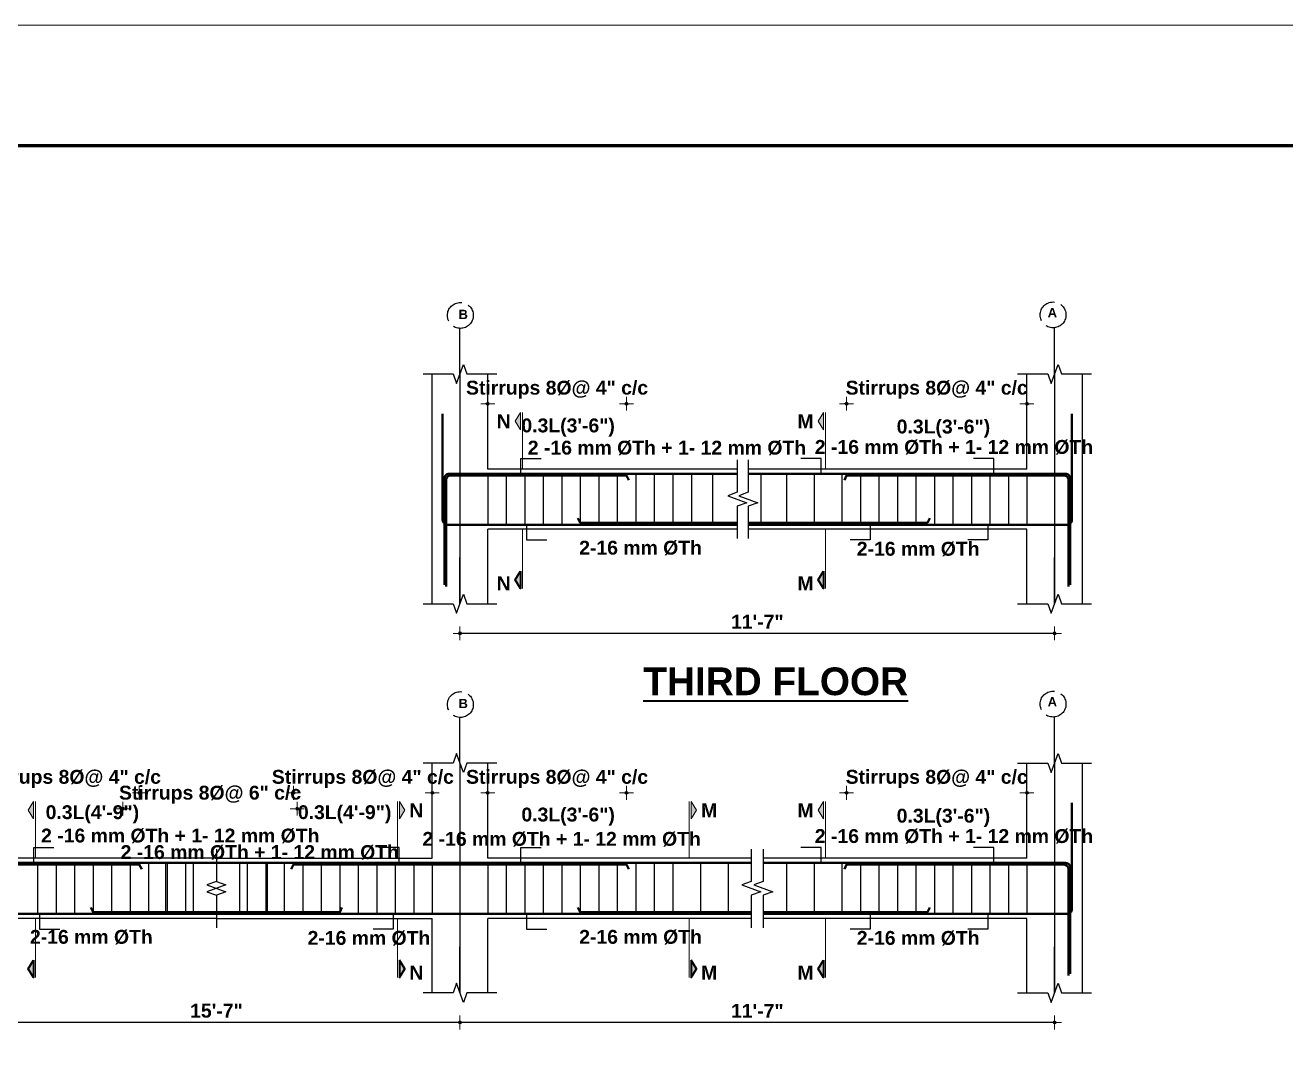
# Model space of a CAD drawing. Header units: inches. Extents: x -12073856 to 12321241, y -1226296 to 1319224.
# Drawn here: x 129399 to 129944, y 49859 to 50299 of the extents above; entities that cross this region are included whole.
import ezdxf
from ezdxf.enums import TextEntityAlignment as Align

# ---------------------------------------------------------------- set-up
doc = ezdxf.new("R2010")
doc.units = ezdxf.units.IN
doc.header["$MEASUREMENT"] = 0
doc.header["$PDMODE"] = 35
doc.linetypes.add('ACAD_ISO02W100', pattern=[15, 12, -3])
for name, color, linetype, lineweight in [('BAR', 5, 'Continuous', 40), ('BORDER', 7, 'Continuous', 60), ('Dimension', 130, 'Continuous', 9), ('Hatch', 9, 'Continuous', 9), ('HATCH1', 4, 'ACAD_ISO02W100', 13), ('TEXT', 255, 'Continuous', 35), ('Window', 3, 'Continuous', 0)]:
    doc.layers.add(name, color=color, linetype=linetype, lineweight=lineweight)
doc.layers.add('STIRRUP', color=10, linetype='Continuous')
doc.styles.add('1.8 str', font='times.ttf', dxfattribs={"width": 0.8, "height": 6})
doc.styles.add('STYLE1', font='arialbd.ttf')
doc.dimstyles.new('1.4', dxfattribs={"dimscale": 0, "dimtxt": 6, "dimasz": 0.5, "dimexe": 2, "dimexo": 9, "dimgap": 2, "dimtad": 1, "dimdec": 0, "dimlfac": 0.5, "dimzin": 3, "dimdsep": 46, "dimlunit": 4, "dimtxsty": '1.8 str', "dimblk": 'DIM', "dimcen": 3, "dimdle": 3, "dimse1": 1, "dimse2": 1, "dimclrd": 256, "dimclre": 256, "dimclrt": 7, "dimadec": 1, "dimazin": 2, "dimtfac": 1, "dimtdec": 0, "dimtix": 1, "dimtofl": 0, "dimtmove": 2, "dimatfit": 3, "dimldrblk": 'ARROW', "dimfxl": 2, "dimfrac": 2, "dimtolj": 2, "dimtzin": 0, "dimarcsym": 0})

# ---------------------------------------------------------------- blocks, each defined once
blk = doc.blocks.new('DIM')
at = {"layer": 'Dimension'}
h = blk.add_hatch(color=256, dxfattribs=at)
h.paths.add_polyline_path([(0, 1.3), (0, 0), (1.3, 0, 0.414214)])
h.paths.add_polyline_path([(1.3, 0), (0, 0), (0, -1.3, 0.414214)])
h.paths.add_polyline_path([(0, 0), (-1.3, 0, 0.414214), (0, -1.3)])
h.paths.add_polyline_path([(0, 1.3, 0.414214), (-1.3, 0), (0, 0)])
for p, q in [((-6, 0), (6, 0)), ((0, 6), (0, -6))]:
    blk.add_line(p, q, dxfattribs=at)
blk.add_circle((0, 0), 1.28, dxfattribs=at)
blk = doc.blocks.new('*D2318')
at = {"layer": 'Defpoints', "color": 0, "ltscale": 10, "transparency": 16777216}
for p in [(129388.29, 49967.21), (129388.29, 49953.67), (129448.29, 49936.15)]:
    blk.add_point(p, dxfattribs=at)
at = {"layer": 'Dimension', "lineweight": -2, "ltscale": 10, "transparency": 16777216}
for p, q in [((129387.79, 49967.21), (129387.29, 49967.21)), ((129448.79, 49967.21), (129449.29, 49967.21))]:
    blk.add_line(p, q, dxfattribs=at)
at = {"layer": 'Dimension', "lineweight": -2, "ltscale": 10, "transparency": 16777216, "xscale": 0.5, "yscale": 0.5, "zscale": 0.5}
blk.add_blockref('DIM', (129388.29, 49967.21), dxfattribs=at)
at = {"layer": 'Dimension', "lineweight": -2, "ltscale": 10, "transparency": 16777216, "xscale": 0.5, "yscale": 0.5, "zscale": 0.5, "rotation": 180}
blk.add_blockref('DIM', (129448.29, 49967.21), dxfattribs=at)
at = {"layer": 'Dimension', "color": 7, "ltscale": 10, "transparency": 16777216, "insert": (129418.29, 49973.23), "char_height": 6, "attachment_point": 5, "style": 'STYLE1'}
blk.add_mtext('\\A2;Stirrups 8%%C@ 4" c/c', dxfattribs=at)
blk = doc.blocks.new('ARROW')
at = {"layer": 'Hatch'}
h = blk.add_hatch(color=256, dxfattribs=at)
h.dxf.hatch_style = 1
h.paths.add_polyline_path([(12191115.8, -1270860.1), (12191485.4, -1270660.1), (12191115.8, -1270660.1)])
for p, q in [((12191115.8, -1270860.1), (12191115.8, -1270060.1)), ((12191015.8, -1270160.1), (12196382.9, -1270160.1)), ((12191485.4, -1270660.1), (12190746.1, -1270660.1)), ((12190746.1, -1270660.1), (12191115.8, -1270860.1)), ((12191485.4, -1270660.1), (12191115.8, -1270860.1))]:
    blk.add_line(p, q, dxfattribs=at)
blk = doc.blocks.new('*D2322')
at = {"layer": 'Defpoints', "color": 0, "ltscale": 10, "transparency": 16777216}
for p in [(129754.21, 49967.21), (129832.21, 49955.23), (129754.21, 49950.67)]:
    blk.add_point(p, dxfattribs=at)
at = {"layer": 'Dimension', "lineweight": -2, "ltscale": 10, "transparency": 16777216}
for p, q in [((129753.71, 49967.21), (129753.21, 49967.21)), ((129832.71, 49967.21), (129833.21, 49967.21))]:
    blk.add_line(p, q, dxfattribs=at)
at = {"layer": 'Dimension', "lineweight": -2, "ltscale": 10, "transparency": 16777216, "xscale": 0.5, "yscale": 0.5, "zscale": 0.5}
blk.add_blockref('DIM', (129754.21, 49967.21), dxfattribs=at)
at = {"layer": 'Dimension', "lineweight": -2, "ltscale": 10, "transparency": 16777216, "xscale": 0.5, "yscale": 0.5, "zscale": 0.5, "rotation": 180}
blk.add_blockref('DIM', (129832.21, 49967.21), dxfattribs=at)
at = {"layer": 'Dimension', "color": 7, "ltscale": 10, "transparency": 16777216, "insert": (129793.21, 49973.23), "char_height": 6, "attachment_point": 5, "style": 'STYLE1'}
blk.add_mtext('\\A2;Stirrups 8%%C@ 4" c/c', dxfattribs=at)
blk = doc.blocks.new('*D2323')
at = {"layer": 'Defpoints', "color": 0, "ltscale": 10, "transparency": 16777216}
for p in [(129516.58, 49960.35), (129441.23, 49943.81), (129516.58, 49929.3)]:
    blk.add_point(p, dxfattribs=at)
at = {"layer": 'Dimension', "lineweight": -2, "ltscale": 10, "transparency": 16777216}
for p, q in [((129440.73, 49960.35), (129440.23, 49960.35)), ((129517.08, 49960.35), (129517.58, 49960.35))]:
    blk.add_line(p, q, dxfattribs=at)
at = {"layer": 'Dimension', "lineweight": -2, "ltscale": 10, "transparency": 16777216, "xscale": 0.5, "yscale": 0.5, "zscale": 0.5}
blk.add_blockref('DIM', (129441.23, 49960.35), dxfattribs=at)
at = {"layer": 'Dimension', "lineweight": -2, "ltscale": 10, "transparency": 16777216, "xscale": 0.5, "yscale": 0.5, "zscale": 0.5, "rotation": 180}
blk.add_blockref('DIM', (129516.58, 49960.35), dxfattribs=at)
at = {"layer": 'Dimension', "color": 7, "ltscale": 10, "transparency": 16777216, "insert": (129478.9, 49966.38), "char_height": 6, "attachment_point": 5, "style": 'STYLE1'}
blk.add_mtext('\\A2;Stirrups 8%%C@ 6" c/c', dxfattribs=at)
blk = doc.blocks.new('*D2324')
at = {"layer": 'Defpoints', "color": 0, "ltscale": 10, "transparency": 16777216}
for p in [(129575, 49967.21), (129575, 49953.67), (129515, 49936.15)]:
    blk.add_point(p, dxfattribs=at)
at = {"layer": 'Dimension', "lineweight": -2, "ltscale": 10, "transparency": 16777216}
for p, q in [((129514.5, 49967.21), (129514, 49967.21)), ((129575.5, 49967.21), (129576, 49967.21))]:
    blk.add_line(p, q, dxfattribs=at)
at = {"layer": 'Dimension', "lineweight": -2, "ltscale": 10, "transparency": 16777216, "xscale": 0.5, "yscale": 0.5, "zscale": 0.5}
blk.add_blockref('DIM', (129515, 49967.21), dxfattribs=at)
at = {"layer": 'Dimension', "lineweight": -2, "ltscale": 10, "transparency": 16777216, "xscale": 0.5, "yscale": 0.5, "zscale": 0.5, "rotation": 180}
blk.add_blockref('DIM', (129575, 49967.21), dxfattribs=at)
at = {"layer": 'Dimension', "color": 7, "ltscale": 10, "transparency": 16777216, "insert": (129545, 49973.23), "char_height": 6, "attachment_point": 5, "style": 'STYLE1'}
blk.add_mtext('\\A2;Stirrups 8%%C@ 4" c/c', dxfattribs=at)
blk = doc.blocks.new('*D2325')
at = {"layer": 'Defpoints', "color": 0, "ltscale": 10, "transparency": 16777216}
for p in [(129599, 49967.21), (129599, 49953.67), (129659, 49936.15)]:
    blk.add_point(p, dxfattribs=at)
at = {"layer": 'Dimension', "lineweight": -2, "ltscale": 10, "transparency": 16777216}
for p, q in [((129598.5, 49967.21), (129598, 49967.21)), ((129659.5, 49967.21), (129660, 49967.21))]:
    blk.add_line(p, q, dxfattribs=at)
at = {"layer": 'Dimension', "lineweight": -2, "ltscale": 10, "transparency": 16777216, "xscale": 0.5, "yscale": 0.5, "zscale": 0.5}
blk.add_blockref('DIM', (129599, 49967.21), dxfattribs=at)
at = {"layer": 'Dimension', "lineweight": -2, "ltscale": 10, "transparency": 16777216, "xscale": 0.5, "yscale": 0.5, "zscale": 0.5, "rotation": 180}
blk.add_blockref('DIM', (129659, 49967.21), dxfattribs=at)
at = {"layer": 'Dimension', "color": 7, "ltscale": 10, "transparency": 16777216, "insert": (129629, 49973.23), "char_height": 6, "attachment_point": 5, "style": 'STYLE1'}
blk.add_mtext('\\A2;Stirrups 8%%C@ 4" c/c', dxfattribs=at)
blk = doc.blocks.new('*D2336')
at = {"layer": 'Defpoints', "color": 0, "ltscale": 10, "transparency": 16777216}
for p in [(129754.21, 50135.5), (129832.21, 50123.52), (129754.21, 50118.96)]:
    blk.add_point(p, dxfattribs=at)
at = {"layer": 'Dimension', "lineweight": -2, "ltscale": 10, "transparency": 16777216}
for p, q in [((129753.71, 50135.5), (129753.21, 50135.5)), ((129832.71, 50135.5), (129833.21, 50135.5))]:
    blk.add_line(p, q, dxfattribs=at)
at = {"layer": 'Dimension', "lineweight": -2, "ltscale": 10, "transparency": 16777216, "xscale": 0.5, "yscale": 0.5, "zscale": 0.5}
blk.add_blockref('DIM', (129754.21, 50135.5), dxfattribs=at)
at = {"layer": 'Dimension', "lineweight": -2, "ltscale": 10, "transparency": 16777216, "xscale": 0.5, "yscale": 0.5, "zscale": 0.5, "rotation": 180}
blk.add_blockref('DIM', (129832.21, 50135.5), dxfattribs=at)
at = {"layer": 'Dimension', "color": 7, "ltscale": 10, "transparency": 16777216, "insert": (129793.21, 50141.53), "char_height": 6, "attachment_point": 5, "style": 'STYLE1'}
blk.add_mtext('\\A2;Stirrups 8%%C@ 4" c/c', dxfattribs=at)
blk = doc.blocks.new('*D2337')
at = {"layer": 'Defpoints', "color": 0, "ltscale": 10, "transparency": 16777216}
for p in [(129599, 50135.5), (129599, 50121.96), (129659, 50104.44)]:
    blk.add_point(p, dxfattribs=at)
at = {"layer": 'Dimension', "lineweight": -2, "ltscale": 10, "transparency": 16777216}
for p, q in [((129598.5, 50135.5), (129598, 50135.5)), ((129659.5, 50135.5), (129660, 50135.5))]:
    blk.add_line(p, q, dxfattribs=at)
at = {"layer": 'Dimension', "lineweight": -2, "ltscale": 10, "transparency": 16777216, "xscale": 0.5, "yscale": 0.5, "zscale": 0.5}
blk.add_blockref('DIM', (129599, 50135.5), dxfattribs=at)
at = {"layer": 'Dimension', "lineweight": -2, "ltscale": 10, "transparency": 16777216, "xscale": 0.5, "yscale": 0.5, "zscale": 0.5, "rotation": 180}
blk.add_blockref('DIM', (129659, 50135.5), dxfattribs=at)
at = {"layer": 'Dimension', "color": 7, "ltscale": 10, "transparency": 16777216, "insert": (129629, 50141.53), "char_height": 6, "attachment_point": 5, "style": 'STYLE1'}
blk.add_mtext('\\A2;Stirrups 8%%C@ 4" c/c', dxfattribs=at)
blk = doc.blocks.new('*D2374')
at = {"layer": 'Defpoints', "color": 0, "ltscale": 10, "transparency": 16777216}
for p in [(129376.29, 49880.71), (129587, 49880.71), (129376.29, 49867.9)]:
    blk.add_point(p, dxfattribs=at)
at = {"layer": 'Dimension', "lineweight": -2, "ltscale": 10, "transparency": 16777216}
blk.add_line((129586.5, 49867.9), (129376.79, 49867.9), dxfattribs=at)
at = {"layer": 'Dimension', "lineweight": -2, "ltscale": 10, "transparency": 16777216, "xscale": 0.5, "yscale": 0.5, "zscale": 0.5, "rotation": 180}
blk.add_blockref('DIM', (129376.29, 49867.9), dxfattribs=at)
at = {"layer": 'Dimension', "lineweight": -2, "ltscale": 10, "transparency": 16777216, "xscale": 0.5, "yscale": 0.5, "zscale": 0.5}
blk.add_blockref('DIM', (129587, 49867.9), dxfattribs=at)
at = {"layer": 'Dimension', "color": 7, "ltscale": 10, "transparency": 16777216, "insert": (129481.65, 49872.96), "char_height": 6, "attachment_point": 5, "style": 'STYLE1'}
blk.add_mtext('\\A2;15\'-7"', dxfattribs=at)
blk = doc.blocks.new('*D2376')
at = {"layer": 'Defpoints', "color": 0, "ltscale": 10, "transparency": 16777216}
for p in [(129587, 49880.71), (129844.21, 49880.71), (129587, 49867.9)]:
    blk.add_point(p, dxfattribs=at)
at = {"layer": 'Dimension', "lineweight": -2, "ltscale": 10, "transparency": 16777216}
blk.add_line((129843.71, 49867.9), (129587.5, 49867.9), dxfattribs=at)
at = {"layer": 'Dimension', "lineweight": -2, "ltscale": 10, "transparency": 16777216, "xscale": 0.5, "yscale": 0.5, "zscale": 0.5, "rotation": 180}
blk.add_blockref('DIM', (129587, 49867.9), dxfattribs=at)
at = {"layer": 'Dimension', "lineweight": -2, "ltscale": 10, "transparency": 16777216, "xscale": 0.5, "yscale": 0.5, "zscale": 0.5}
blk.add_blockref('DIM', (129844.21, 49867.9), dxfattribs=at)
at = {"layer": 'Dimension', "color": 7, "ltscale": 10, "transparency": 16777216, "insert": (129715.61, 49872.91), "char_height": 6, "attachment_point": 5, "style": 'STYLE1'}
blk.add_mtext('\\A2;11\'-7"', dxfattribs=at)
blk = doc.blocks.new('*D2377')
at = {"layer": 'Defpoints', "color": 0, "ltscale": 10, "transparency": 16777216}
for p in [(129587, 50049), (129844.21, 50049), (129587, 50036.19)]:
    blk.add_point(p, dxfattribs=at)
at = {"layer": 'Dimension', "lineweight": -2, "ltscale": 10, "transparency": 16777216}
blk.add_line((129843.71, 50036.19), (129587.5, 50036.19), dxfattribs=at)
at = {"layer": 'Dimension', "lineweight": -2, "ltscale": 10, "transparency": 16777216, "xscale": 0.5, "yscale": 0.5, "zscale": 0.5, "rotation": 180}
blk.add_blockref('DIM', (129587, 50036.19), dxfattribs=at)
at = {"layer": 'Dimension', "lineweight": -2, "ltscale": 10, "transparency": 16777216, "xscale": 0.5, "yscale": 0.5, "zscale": 0.5}
blk.add_blockref('DIM', (129844.21, 50036.19), dxfattribs=at)
at = {"layer": 'Dimension', "color": 7, "ltscale": 10, "transparency": 16777216, "insert": (129715.61, 50041.2), "char_height": 6, "attachment_point": 5, "style": 'STYLE1'}
blk.add_mtext('\\A2;11\'-7"', dxfattribs=at)

msp = doc.modelspace()

# ---------------------------------------------------------------- hatches: boundary and pattern name
at = {"layer": 'TEXT', "ltscale": 10}
for points in [[(129613.2, 50131.74), (129613.2, 50124.24), (129610.89, 50127.99)], [(129744.23, 50131.74), (129744.23, 50124.24), (129741.92, 50127.99)], [(129613.2, 50055.6), (129613.2, 50063.1), (129610.89, 50059.35)], [(129744.23, 50055.6), (129744.23, 50063.1), (129741.92, 50059.35)], [(129402.5, 49963.45), (129402.5, 49955.95), (129400.19, 49959.7)], [(129560.8, 49963.45), (129560.8, 49955.95), (129563.11, 49959.7)], [(129686.99, 49963.45), (129686.99, 49955.95), (129689.3, 49959.7)], [(129744.23, 49963.45), (129744.23, 49955.95), (129741.92, 49959.7)], [(129402.5, 49887.31), (129402.5, 49894.81), (129400.19, 49891.06)], [(129560.8, 49887.31), (129560.8, 49894.81), (129563.11, 49891.06)], [(129686.99, 49887.31), (129686.99, 49894.81), (129689.3, 49891.06)], [(129744.23, 49887.31), (129744.23, 49894.81), (129741.92, 49891.06)]]:
    msp.add_hatch(color=256, dxfattribs=at).paths.add_polyline_path(points)

# ---------------------------------------------------------------- linework, layer by layer
for p, q in [((129587, 50148.36), (129587, 50168.31)), ((129844.21, 50148.36), (129844.21, 50168.31)), ((129587, 50148.36), (129587, 50049)), ((129844.21, 50148.36), (129844.21, 50049)), ((129587, 50049), (129587, 50068.96)), ((129844.21, 50049), (129844.21, 50068.96)), ((129587, 49980.07), (129587, 50000.02)), ((129844.21, 49980.07), (129844.21, 50000.02)), ((129587, 49980.07), (129587, 49880.71)), ((129844.21, 49980.07), (129844.21, 49880.71)), ((129587, 49880.71), (129587, 49900.66)), ((129844.21, 49880.71), (129844.21, 49900.66))]:
    msp.add_line(p, q)
at = {"ltscale": 10}
for p, q in [((129575, 50104.44), (129575, 50148.36)), ((129599, 50107.19), (129599, 50148.36)), ((129832.21, 50107.19), (129832.21, 50148.36)), ((129856.21, 50081.19), (129856.21, 50148.36)), ((129706.94, 50107.19), (129599, 50107.19)), ((129832.21, 50107.19), (129711.69, 50107.19)), ((129575, 50049), (129575, 50104.44)), ((129706.94, 50081.19), (129599, 50081.19)), ((129599, 50049), (129599, 50081.19)), ((129832.21, 50081.19), (129711.69, 50081.19)), ((129832.21, 50049), (129832.21, 50081.19)), ((129856.21, 50049), (129856.21, 50081.19)), ((129575, 49938.9), (129575, 49980.07)), ((129599, 49938.9), (129599, 49980.07)), ((129832.21, 49938.9), (129832.21, 49980.07)), ((129856.21, 49912.9), (129856.21, 49980.07)), ((129481.65, 49938.9), (129388.29, 49938.9)), ((129481.65, 49938.9), (129575, 49938.9)), ((129713, 49938.9), (129599, 49938.9)), ((129832.21, 49938.9), (129718.21, 49938.9)), ((129481.65, 49912.9), (129388.29, 49912.9)), ((129481.65, 49912.9), (129575, 49912.9)), ((129575, 49880.71), (129575, 49912.9)), ((129713, 49912.9), (129599, 49912.9)), ((129599, 49880.71), (129599, 49912.9)), ((129832.21, 49912.9), (129718.21, 49912.9)), ((129832.21, 49880.71), (129832.21, 49912.9)), ((129856.21, 49880.71), (129856.21, 49912.9))]:
    msp.add_line(p, q, dxfattribs=at)
at = {"linetype": 'Continuous', "ltscale": 10}
for points in [[(129571, 50148.36), (129584, 50148.36), (129585.5, 50144.24), (129588.5, 50152.48), (129590, 50148.36), (129603, 50148.36)], [(129828.21, 50148.36), (129841.21, 50148.36), (129842.71, 50144.24), (129845.71, 50152.48), (129847.21, 50148.36), (129860.21, 50148.36)], [(129706.94, 50111.19), (129706.94, 50097.19), (129702.82, 50095.69), (129711.06, 50092.69), (129706.94, 50091.19), (129706.94, 50077.19)], [(129706.94, 50111.19), (129706.94, 50097.19), (129702.82, 50095.69), (129711.06, 50092.69), (129706.94, 50091.19), (129706.94, 50077.19)], [(129711.69, 50111.19), (129711.69, 50097.19), (129707.57, 50095.69), (129715.82, 50092.69), (129711.69, 50091.19), (129711.69, 50077.19)], [(129571, 50049), (129584, 50049), (129585.5, 50044.88), (129588.5, 50053.12), (129590, 50049), (129603, 50049)], [(129828.21, 50049), (129841.21, 50049), (129842.71, 50044.88), (129845.71, 50053.12), (129847.21, 50049), (129860.21, 50049)], [(129603, 49980.07), (129590, 49980.07), (129588.5, 49975.95), (129585.5, 49984.19), (129584, 49980.07), (129571, 49980.07)], [(129828.21, 49980.07), (129841.21, 49980.07), (129842.71, 49975.95), (129845.71, 49984.19), (129847.21, 49980.07), (129860.21, 49980.07)], [(129481.65, 49942.9), (129481.65, 49928.9), (129477.52, 49927.4), (129485.77, 49924.4), (129481.65, 49922.9), (129481.65, 49908.9)], [(129481.65, 49942.9), (129481.65, 49928.9), (129477.52, 49927.4), (129485.77, 49924.4), (129481.65, 49922.9), (129481.65, 49908.9)], [(129481.65, 49942.9), (129481.65, 49928.9), (129485.77, 49927.4), (129477.52, 49924.4), (129481.65, 49922.9), (129481.65, 49908.9)], [(129481.65, 49942.9), (129481.65, 49928.9), (129485.77, 49927.4), (129477.52, 49924.4), (129481.65, 49922.9), (129481.65, 49908.9)], [(129713, 49942.9), (129713, 49928.9), (129708.88, 49927.4), (129717.12, 49924.4), (129713, 49922.9), (129713, 49908.9)], [(129718.21, 49942.9), (129718.21, 49928.9), (129714.09, 49927.4), (129722.34, 49924.4), (129718.21, 49922.9), (129718.21, 49908.9)], [(129603, 49880.71), (129590, 49880.71), (129588.5, 49876.59), (129585.5, 49884.83), (129584, 49880.71), (129571, 49880.71)], [(129828.21, 49880.71), (129841.21, 49880.71), (129842.71, 49876.59), (129845.71, 49884.83), (129847.21, 49880.71), (129860.21, 49880.71)]]:
    msp.add_lwpolyline(points, dxfattribs=at)
at = {"layer": 'BAR', "ltscale": 10}
for p, q in [((129587, 50105.19), (129706.94, 50105.19)), ((129587, 50083.19), (129706.94, 50083.19)), ((129376.29, 49936.9), (129481.65, 49936.9)), ((129587, 49936.9), (129481.65, 49936.9)), ((129587, 49936.9), (129713, 49936.9)), ((129376.29, 49914.9), (129481.65, 49914.9)), ((129587, 49914.9), (129481.65, 49914.9)), ((129587, 49914.9), (129713, 49914.9))]:
    msp.add_line(p, q, dxfattribs=at)
for points in [[(129599, 50083.19), (129581.51, 50083.19, -0.414214), (129579.5, 50085.21), (129579.5, 50131.19)], [(129832.21, 50083.19), (129849.7, 50083.19, 0.414214), (129851.71, 50085.21), (129851.71, 50131.19)], [(129580.25, 50057.19), (129580.25, 50103.18, -0.414214), (129582.26, 50105.19), (129599, 50105.19)], [(129581, 50056.44), (129581, 50102.43, -0.414214), (129583.01, 50104.44), (129599, 50104.44)], [(129850.96, 50057.19), (129850.96, 50103.18, 0.414214), (129848.95, 50105.19), (129832.21, 50105.19)], [(129850.21, 50056.44), (129850.21, 50102.43, 0.414214), (129848.2, 50104.44), (129832.21, 50104.44)], [(129832.21, 49914.9), (129849.7, 49914.9, 0.414214), (129851.71, 49916.92), (129851.71, 49962.9)], [(129850.96, 49888.9), (129850.96, 49934.89, 0.414214), (129848.95, 49936.9), (129832.21, 49936.9)], [(129850.21, 49888.15), (129850.21, 49934.14, 0.414214), (129848.2, 49936.15), (129832.21, 49936.15)]]:
    msp.add_lwpolyline(points, format="xyb", dxfattribs=at)
for points in [[(129660.04, 50102.44), (129659, 50104.44), (129587, 50104.44)], [(129844.21, 50105.19), (129711.69, 50105.19)], [(129844.21, 50104.44), (129754.21, 50104.44), (129753.26, 50102.44)], [(129638.04, 50085.94), (129639, 50083.94), (129706.94, 50083.94)], [(129790.17, 50085.94), (129789.21, 50083.94), (129711.69, 50083.94)], [(129711.69, 50083.19), (129844.21, 50083.19)], [(129844.21, 49936.9), (129718.21, 49936.9)], [(129449.34, 49934.15), (129448.29, 49936.15), (129376.29, 49936.15)], [(129513.95, 49934.15), (129515, 49936.15), (129587, 49936.15)], [(129660.04, 49934.15), (129659, 49936.15), (129587, 49936.15)], [(129844.21, 49936.15), (129754.21, 49936.15), (129753.26, 49934.15)], [(129427.34, 49917.65), (129428.29, 49915.65), (129481.65, 49915.65)], [(129535.95, 49917.65), (129535, 49915.65), (129481.65, 49915.65)], [(129638.04, 49917.65), (129639, 49915.65), (129713, 49915.65)], [(129790.17, 49917.65), (129789.21, 49915.65), (129718.21, 49915.65)], [(129718.21, 49914.9), (129844.21, 49914.9)]]:
    msp.add_lwpolyline(points, dxfattribs=at)
at = {"layer": 'BORDER'}
msp.add_lwpolyline([(131209.5, 50247.19), (131209.5, 48156.34), (128146.66, 48156.34), (128146.66, 50247.19)], close=True, dxfattribs=at)
at = {"layer": 'Dimension', "ltscale": 10}
for p, q in [((129614.05, 50107.19), (129614.05, 50131.69)), ((129745.08, 50107.19), (129745.08, 50131.69)), ((129614.05, 50055.65), (129614.05, 50081.19)), ((129745.08, 50055.65), (129745.08, 50081.19)), ((129403.35, 49938.9), (129403.35, 49963.4)), ((129559.94, 49938.9), (129559.94, 49963.4)), ((129686.13, 49938.9), (129686.13, 49963.4)), ((129745.08, 49938.9), (129745.08, 49963.4)), ((129403.35, 49887.36), (129403.35, 49912.9)), ((129559.94, 49887.36), (129559.94, 49912.9)), ((129686.13, 49887.36), (129686.13, 49912.9)), ((129745.08, 49887.36), (129745.08, 49912.9))]:
    msp.add_line(p, q, dxfattribs=at)
for points in [[(129613.2, 50124.24), (129613.2, 50131.74), (129610.89, 50127.99), (129613.2, 50124.24)], [(129744.23, 50124.24), (129744.23, 50131.74), (129741.92, 50127.99), (129744.23, 50124.24)], [(129402.5, 49955.95), (129402.5, 49963.45), (129400.19, 49959.7), (129402.5, 49955.95)], [(129560.8, 49955.95), (129560.8, 49963.45), (129563.11, 49959.7), (129560.8, 49955.95)], [(129686.99, 49955.95), (129686.99, 49963.45), (129689.3, 49959.7), (129686.99, 49955.95)], [(129744.23, 49955.95), (129744.23, 49963.45), (129741.92, 49959.7), (129744.23, 49955.95)]]:
    msp.add_lwpolyline(points, dxfattribs=at)
at = {"layer": 'HATCH1', "lineweight": 25}
for centre in [(129587.16, 50173.69), (129843.53, 50173.89), (129587.16, 50005.39), (129843.53, 50005.59)]:
    msp.add_circle(centre, 5.6, dxfattribs=at)
at = {"layer": 'STIRRUP'}
for p, q in [((129599, 50105.59), (129599, 50082.79)), ((129607, 50105.59), (129607, 50082.79)), ((129615, 50105.59), (129615, 50082.79)), ((129623, 50105.59), (129623, 50082.79)), ((129631, 50105.59), (129631, 50082.79)), ((129639, 50105.59), (129639, 50082.79)), ((129647, 50105.59), (129647, 50082.79)), ((129655, 50105.59), (129655, 50082.79)), ((129663, 50105.59), (129663, 50082.79)), ((129671, 50105.59), (129671, 50082.79)), ((129679, 50105.59), (129679, 50082.79)), ((129687.08, 50105.59), (129687.08, 50082.79)), ((129696.26, 50105.59), (129696.26, 50082.79)), ((129717.13, 50105.59), (129717.13, 50082.79)), ((129728.21, 50105.59), (129728.21, 50082.79)), ((129740.21, 50105.59), (129740.21, 50082.79)), ((129752.21, 50105.59), (129752.21, 50082.79)), ((129760.21, 50105.59), (129760.21, 50082.79)), ((129768.21, 50105.59), (129768.21, 50082.79)), ((129776.21, 50105.59), (129776.21, 50082.79)), ((129784.21, 50105.59), (129784.21, 50082.79)), ((129792.21, 50105.59), (129792.21, 50082.79)), ((129800.21, 50105.59), (129800.21, 50082.79)), ((129808.21, 50105.59), (129808.21, 50082.79)), ((129816.21, 50105.59), (129816.21, 50082.79)), ((129824.21, 50105.59), (129824.21, 50082.79)), ((129832.21, 50105.59), (129832.21, 50082.79)), ((129404.29, 49937.3), (129404.29, 49914.5)), ((129412.29, 49937.3), (129412.29, 49914.5)), ((129420.29, 49937.3), (129420.29, 49914.5)), ((129428.29, 49937.3), (129428.29, 49914.5)), ((129436.29, 49937.3), (129436.29, 49914.5)), ((129444.29, 49937.3), (129444.29, 49914.5)), ((129452.29, 49937.3), (129452.29, 49914.5)), ((129459.65, 49937.3), (129459.65, 49914.5)), ((129460.29, 49937.3), (129460.29, 49914.5)), ((129468.29, 49937.3), (129468.29, 49914.5)), ((129471.65, 49937.3), (129471.65, 49914.5)), ((129491.65, 49937.3), (129491.65, 49914.5)), ((129495, 49937.3), (129495, 49914.5)), ((129503, 49937.3), (129503, 49914.5)), ((129503.65, 49937.3), (129503.65, 49914.5)), ((129511, 49937.3), (129511, 49914.5)), ((129519, 49937.3), (129519, 49914.5)), ((129527, 49937.3), (129527, 49914.5)), ((129535, 49937.3), (129535, 49914.5)), ((129543, 49937.3), (129543, 49914.5)), ((129551, 49937.3), (129551, 49914.5)), ((129559, 49937.3), (129559, 49914.5)), ((129567, 49937.3), (129567, 49914.5)), ((129575, 49937.3), (129575, 49914.5)), ((129599, 49937.3), (129599, 49914.5)), ((129607, 49937.3), (129607, 49914.5)), ((129615, 49937.3), (129615, 49914.5)), ((129623, 49937.3), (129623, 49914.5)), ((129631, 49937.3), (129631, 49914.5)), ((129639, 49937.3), (129639, 49914.5)), ((129647, 49937.3), (129647, 49914.5)), ((129655, 49937.3), (129655, 49914.5)), ((129663, 49937.3), (129663, 49914.5)), ((129671, 49937.3), (129671, 49914.5)), ((129679, 49937.3), (129679, 49914.5)), ((129691, 49937.3), (129691, 49914.5)), ((129703, 49937.3), (129703, 49914.5)), ((129728.21, 49937.3), (129728.21, 49914.5)), ((129740.21, 49937.3), (129740.21, 49914.5)), ((129752.21, 49937.3), (129752.21, 49914.5)), ((129760.21, 49937.3), (129760.21, 49914.5)), ((129768.21, 49937.3), (129768.21, 49914.5)), ((129776.21, 49937.3), (129776.21, 49914.5)), ((129784.21, 49937.3), (129784.21, 49914.5)), ((129792.21, 49937.3), (129792.21, 49914.5)), ((129800.21, 49937.3), (129800.21, 49914.5)), ((129808.21, 49937.3), (129808.21, 49914.5)), ((129816.21, 49937.3), (129816.21, 49914.5)), ((129824.21, 49937.3), (129824.21, 49914.5)), ((129832.21, 49937.3), (129832.21, 49914.5))]:
    msp.add_line(p, q, dxfattribs=at)
at = {"layer": 'TEXT', "ltscale": 10}
for points in [[(129613.2, 50063.1), (129613.2, 50055.6), (129610.89, 50059.35), (129613.2, 50063.1)], [(129744.23, 50063.1), (129744.23, 50055.6), (129741.92, 50059.35), (129744.23, 50063.1)], [(129402.5, 49894.81), (129402.5, 49887.31), (129400.19, 49891.06), (129402.5, 49894.81)], [(129560.8, 49894.81), (129560.8, 49887.31), (129563.11, 49891.06), (129560.8, 49894.81)], [(129686.99, 49894.81), (129686.99, 49887.31), (129689.3, 49891.06), (129686.99, 49894.81)], [(129744.23, 49894.81), (129744.23, 49887.31), (129741.92, 49891.06), (129744.23, 49894.81)]]:
    msp.add_lwpolyline(points, dxfattribs=at)
at = {"layer": 'Window'}
msp.add_lwpolyline([(131261.5, 50299.19), (131261.5, 48104.34), (128094.66, 48104.34), (128094.66, 50299.19)], close=True, dxfattribs=at)

# ---------------------------------------------------------------- texts
at = {"layer": 'HATCH1', "lineweight": 25, "style": 'STYLE1'}
for s, p in [('A', (129841.21, 50172.9)), ('B', (129586.39, 50172.14)), ('B', (129586.39, 50003.85)), ('A', (129841.21, 50004.6))]:
    msp.add_text(s, height=4, dxfattribs=at).set_placement(p)
at = {"layer": 'TEXT', "ltscale": 10, "style": 'STYLE1'}
for s, p in [('N', (129602.89, 50124.9)), ('M', (129732.95, 50124.9)), ('2 -16 mm %%CTh + 1- 12 mm %%CTh', (129616.33, 50113.5)), ('2 -16 mm %%CTh + 1- 12 mm %%CTh', (129740.49, 50113.81)), ('2-16 mm %%CTh ', (129638.56, 50070.23)), ('2-16 mm %%CTh ', (129758.64, 50069.77)), ('N', (129602.89, 50054.78)), ('M', (129732.95, 50054.78)), ('N', (129565.1, 49956.61)), ('M', (129691.29, 49956.61)), ('M', (129732.95, 49956.61)), ('2 -16 mm %%CTh + 1- 12 mm %%CTh', (129405.8, 49945.74)), ('2 -16 mm %%CTh + 1- 12 mm %%CTh', (129570.77, 49944.31)), ('2 -16 mm %%CTh + 1- 12 mm %%CTh', (129740.49, 49945.52)), ('2 -16 mm %%CTh + 1- 12 mm %%CTh', (129440.2, 49938.59)), ('2-16 mm %%CTh ', (129400.99, 49901.93)), ('2-16 mm %%CTh ', (129521.07, 49901.48)), ('2-16 mm %%CTh ', (129638.56, 49901.93)), ('2-16 mm %%CTh ', (129758.64, 49901.48)), ('N', (129565.1, 49886.48)), ('M', (129691.29, 49886.48)), ('M', (129732.95, 49886.48))]:
    msp.add_text(s, height=6, dxfattribs=at).set_placement(p)
at = {"layer": 'TEXT', "style": 'STYLE1'}
for s, p in [('0.3L(3\'-6")', (129613.56, 50123.11)), ('0.3L(3\'-6")', (129775.9, 50122.62)), ('0.3L(4\'-9")', (129407.77, 49955.84)), ('0.3L(4\'-9")', (129516.89, 49955.84)), ('0.3L(3\'-6")', (129613.56, 49954.82)), ('0.3L(3\'-6")', (129775.9, 49954.32))]:
    msp.add_text(s, height=6, dxfattribs=at).set_placement(p)
msp.add_text('%%UTHIRD FLOOR', height=12, dxfattribs=at).set_placement((129723.56, 50015.45), align=Align.MIDDLE_CENTER)

# ---------------------------------------------------------------- dimensions: what is measured, and where the dimension line sits
at = {"layer": 'Dimension', "ltscale": 10}
for base, p1, p2, text, picture, middle in [((129599, 50135.5), (129659, 50104.44), (129599, 50121.96), 'Stirrups 8%%C@ 4" c/c', '*D2337', (129629, 50141.53)), ((129754.21, 50135.5), (129832.21, 50123.52), (129754.21, 50118.96), 'Stirrups 8%%C@ 4" c/c', '*D2336', (129793.21, 50141.53)), ((129587, 50036.19), (129844.21, 50049), (129587, 50049), '11\'-7"', '*D2377', (129715.61, 50041.2)), ((129388.29, 49967.21), (129448.29, 49936.15), (129388.29, 49953.67), 'Stirrups 8%%C@ 4" c/c', '*D2318', (129418.29, 49973.23)), ((129599, 49967.21), (129659, 49936.15), (129599, 49953.67), 'Stirrups 8%%C@ 4" c/c', '*D2325', (129629, 49973.23)), ((129754.21, 49967.21), (129832.21, 49955.23), (129754.21, 49950.67), 'Stirrups 8%%C@ 4" c/c', '*D2322', (129793.21, 49973.23)), ((129376.29, 49867.9), (129587, 49880.71), (129376.29, 49880.71), '15\'-7"', '*D2374', (129481.65, 49872.96)), ((129587, 49867.9), (129844.21, 49880.71), (129587, 49880.71), '11\'-7"', '*D2376', (129715.61, 49872.91))]:
    dim = msp.add_linear_dim(base=base, p1=p1, p2=p2, angle=180, text=text, dimstyle='1.4', override={"dimscale": 1, "dimtxsty": 'STYLE1'}, dxfattribs=at)
    dim.commit()
    dim.dimension.update_dxf_attribs({"geometry": picture, "text_midpoint": middle})
for base, p1, p2, text, picture, middle in [((129575, 49967.21), (129515, 49936.15), (129575, 49953.67), 'Stirrups 8%%C@ 4" c/c', '*D2324', (129545, 49973.23)), ((129516.58, 49960.35), (129441.23, 49943.81), (129516.58, 49929.3), 'Stirrups 8%%C@ 6" c/c', '*D2323', (129478.9, 49966.38))]:
    dim = msp.add_linear_dim(base=base, p1=p1, p2=p2, text=text, dimstyle='1.4', override={"dimscale": 1, "dimtxsty": 'STYLE1'}, dxfattribs=at)
    dim.commit()
    dim.dimension.update_dxf_attribs({"geometry": picture, "text_midpoint": middle})

# ---------------------------------------------------------------- leaders
for points in [[(129613.35, 50105.59), (129613.35, 50111.8), (129622.07, 50111.8)], [(129743.18, 50105.59), (129743.18, 50111.8), (129734.46, 50111.8)], [(129817.86, 50105.59), (129817.86, 50111.8), (129809.14, 50111.8)], [(129615.84, 50082.79), (129615.84, 50076.59), (129624.56, 50076.59)], [(129764.45, 50082.79), (129764.45, 50076.59), (129755.73, 50076.59)], [(129815.38, 50082.79), (129815.38, 50076.59), (129806.66, 50076.59)], [(129402.65, 49937.3), (129402.65, 49943.51), (129411.37, 49943.51)], [(129560.64, 49937.3), (129560.64, 49943.51), (129551.92, 49943.51)], [(129613.35, 49937.3), (129613.35, 49943.51), (129622.07, 49943.51)], [(129743.18, 49937.3), (129743.18, 49943.51), (129734.46, 49943.51)], [(129817.86, 49937.3), (129817.86, 49943.51), (129809.14, 49943.51)], [(129405.13, 49914.5), (129405.13, 49908.29), (129413.85, 49908.29)], [(129558.16, 49914.5), (129558.16, 49908.29), (129549.44, 49908.29)], [(129615.84, 49914.5), (129615.84, 49908.29), (129624.56, 49908.29)], [(129764.45, 49914.5), (129764.45, 49908.29), (129755.73, 49908.29)], [(129815.38, 49914.5), (129815.38, 49908.29), (129806.66, 49908.29)]]:
    msp.add_leader(points, dimstyle='1.4', override={"dimscale": 1, "dimtxsty": 'STYLE1'}, dxfattribs=at)

doc.saveas('drawing.dxf')
